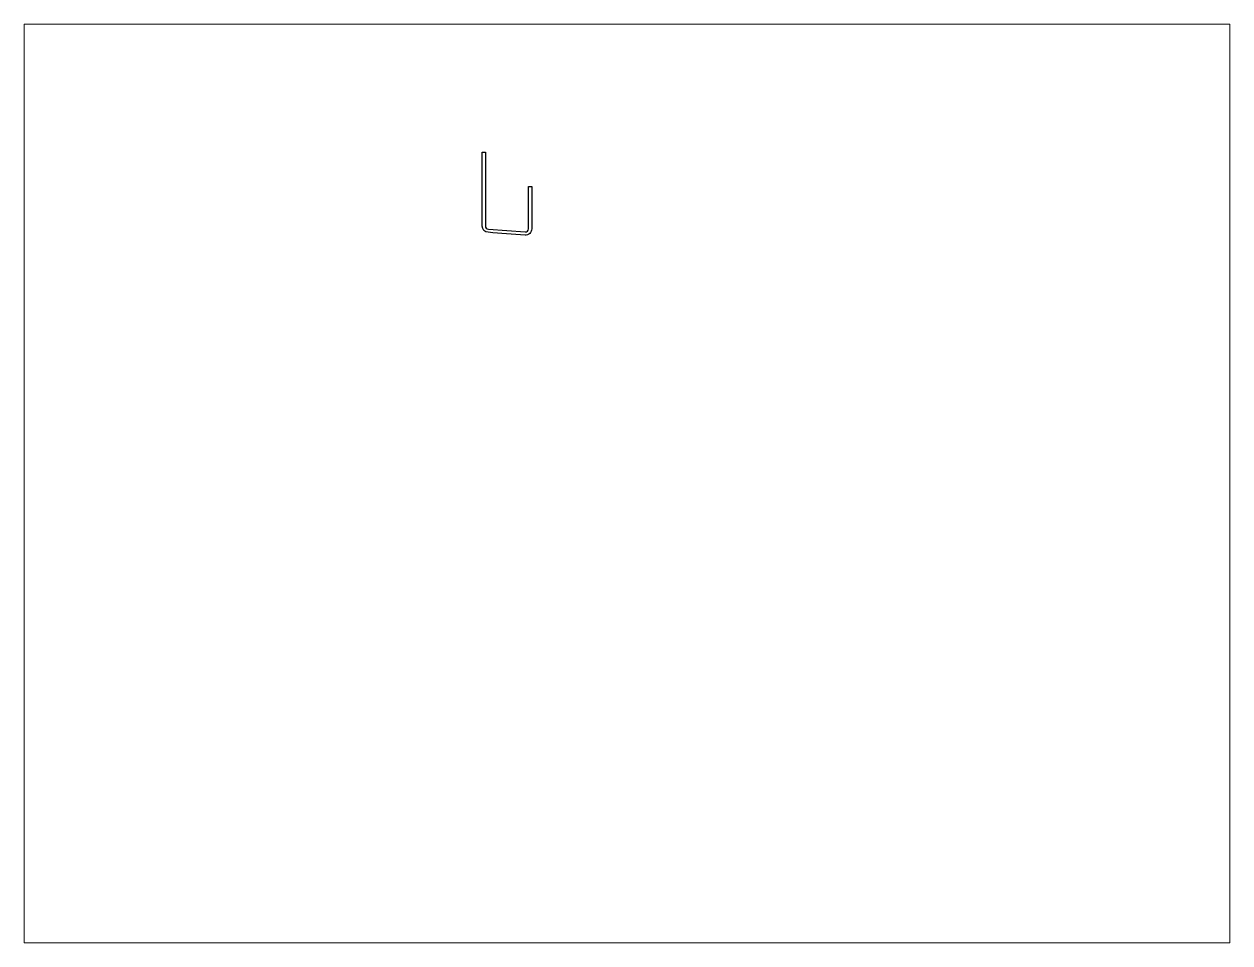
# Paper-space layout 'Layout1' of a CAD drawing. Extents: x 27 to 240, y 20 to 183.
# The model-space entities are those that its viewports show. They can reach past a viewport. Long polylines and large blocks are cut down to what shows.
import ezdxf

# ---------------------------------------------------------------- set-up
doc = ezdxf.new("R2010")
doc.units = 0
doc.header["$LTSCALE"] = 15
doc.layers.get('0').update_dxf_attribs({"linetype": 'CONTINUOUS'})
doc.layers.add('ANA', color=220, linetype='CONTINUOUS')

msp = doc.modelspace()

# ---------------------------------------------------------------- linework, layer by layer
at = {"layer": 'ANA', "color": 0}
msp.add_lwpolyline([(145.22, 212.64, 0.39582), (146.15, 211.65), (157.95, 210.77, 0.43285), (159.02, 211.77), (159.02, 225.27), (160.02, 225.27), (160.02, 211.77, -0.43285), (157.89, 209.77, -0.00548), (146.08, 210.65, -0.394891), (144.22, 212.64), (144.22, 236.27), (145.22, 236.27)], format="xyb", close=True, dxfattribs=at)

psp = doc.layouts.get("Layout1")

# ---------------------------------------------------------------- viewports
at = {"layer": '0', "color": 0, "linetype": 'BYBLOCK', "ltscale": 0.05}
psp.add_viewport(center=(133.35, 101.6), size=(213.36, 162.56), view_center_point=(190.51, 130.3), view_height=293.8955, dxfattribs=at)

doc.saveas('drawing.dxf')
